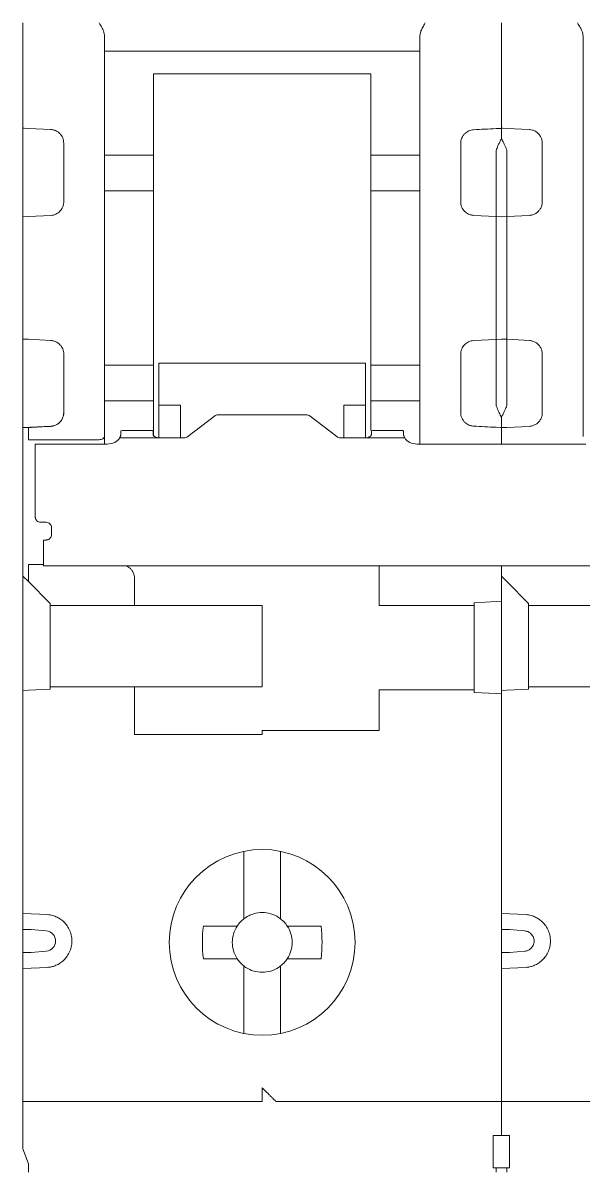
# Model space of a CAD drawing. Header units: millimetres. Extents: x 1359 to 3577, y 1336 to 3557.
# Drawn here: x 1699.47 to 1720.07, y 2722.53 to 2764.81 of the extents above; entities that cross this region are included whole.
import ezdxf

# ---------------------------------------------------------------- set-up
doc = ezdxf.new("R2010")
doc.units = ezdxf.units.MM
doc.layers.add('000-PI-Oprema', color=30, linetype='Continuous', lineweight=5)

msp = doc.modelspace()

# ---------------------------------------------------------------- linework, layer by layer
at = {"layer": '000-PI-Oprema', "color": 0, "lineweight": 0}
for p, q in [((1717.071, 2764.814), (1717.071, 2763.572)), ((1702.471, 2763.783), (1714.071, 2763.783)), ((1717.071, 2763.572), (1717.071, 2760.939)), ((1704.271, 2762.937), (1712.271, 2762.937)), ((1699.517, 2760.938), (1699.489, 2760.939)), ((1699.671, 2760.933), (1699.517, 2760.938)), ((1700.497, 2760.892), (1699.671, 2760.935)), ((1699.671, 2760.933), (1699.671, 2760.935)), ((1700.497, 2760.886), (1700.497, 2760.892)), ((1716.871, 2760.928), (1717.052, 2760.937)), ((1717.117, 2760.938), (1717.089, 2760.939)), ((1717.271, 2760.933), (1717.117, 2760.938)), ((1718.097, 2760.892), (1717.271, 2760.935)), ((1718.097, 2760.892), (1718.097, 2760.886)), ((1699.471, 2757.679), (1699.471, 2760.556)), ((1702.471, 2759.948), (1704.271, 2759.948)), ((1714.071, 2759.948), (1712.271, 2759.948)), ((1716.871, 2760.119), (1716.871, 2757.692)), ((1717.271, 2757.69), (1717.271, 2760.121)), ((1702.471, 2758.637), (1704.271, 2758.637)), ((1712.271, 2758.637), (1714.071, 2758.637)), ((1699.671, 2757.69), (1700.497, 2757.733)), ((1716.871, 2757.692), (1716.045, 2757.735)), ((1718.097, 2757.733), (1717.271, 2757.69)), ((1699.471, 2757.679), (1699.671, 2757.69)), ((1716.871, 2757.692), (1717.071, 2757.681)), ((1717.271, 2757.69), (1717.071, 2757.679)), ((1699.671, 2753.173), (1699.471, 2753.183)), ((1699.471, 2752.131), (1699.471, 2753.183)), ((1700.497, 2753.129), (1699.671, 2753.173)), ((1716.045, 2753.128), (1716.871, 2753.171)), ((1717.071, 2753.181), (1716.871, 2753.171)), ((1716.871, 2753.171), (1716.871, 2750.743)), ((1717.071, 2753.183), (1717.271, 2753.173)), ((1717.271, 2753.173), (1718.097, 2753.129)), ((1717.271, 2750.741), (1717.271, 2753.173)), ((1702.471, 2752.225), (1704.271, 2752.225)), ((1704.471, 2752.302), (1704.471, 2750.751)), ((1712.071, 2752.302), (1704.471, 2752.302)), ((1712.071, 2750.751), (1712.071, 2752.302)), ((1714.071, 2752.225), (1712.271, 2752.225)), ((1704.271, 2750.915), (1702.471, 2750.915)), ((1704.271, 2749.631), (1704.271, 2750.915)), ((1705.271, 2750.751), (1704.471, 2750.751)), ((1704.471, 2749.549), (1704.471, 2750.751)), ((1705.271, 2749.549), (1705.271, 2750.751)), ((1712.071, 2750.751), (1711.271, 2750.751)), ((1711.271, 2749.549), (1711.271, 2750.751)), ((1712.071, 2750.751), (1712.071, 2749.549)), ((1712.271, 2749.824), (1712.271, 2750.915)), ((1712.271, 2750.915), (1714.071, 2750.915)), ((1705.53, 2749.594), (1706.513, 2750.347)), ((1706.654, 2750.392), (1709.888, 2750.392)), ((1710.03, 2750.347), (1711.013, 2749.594)), ((1699.489, 2749.923), (1700.497, 2749.976)), ((1699.671, 2749.927), (1699.671, 2749.929)), ((1700.497, 2749.97), (1700.497, 2749.976)), ((1703.071, 2749.726), (1703.071, 2749.804)), ((1704.054, 2749.822), (1703.271, 2749.822)), ((1704.254, 2749.804), (1704.254, 2749.726)), ((1712.288, 2749.804), (1712.288, 2749.726)), ((1713.272, 2749.822), (1712.488, 2749.822)), ((1713.472, 2749.804), (1713.472, 2749.726)), ((1714.071, 2749.331), (1714.071, 2749.754)), ((1717.052, 2749.925), (1716.871, 2749.935)), ((1717.071, 2749.924), (1717.071, 2749.319)), ((1717.117, 2749.924), (1717.271, 2749.929)), ((1717.271, 2749.927), (1718.097, 2749.97)), ((1717.271, 2749.929), (1717.271, 2749.927)), ((1702.271, 2749.479), (1699.671, 2749.479)), ((1699.921, 2748.707), (1699.921, 2749.319)), ((1699.921, 2749.319), (1702.571, 2749.319)), ((1702.471, 2749.602), (1702.471, 2749.319)), ((1704.454, 2749.549), (1703.029, 2749.549)), ((1704.454, 2749.549), (1705.388, 2749.549)), ((1711.154, 2749.549), (1712.088, 2749.549)), ((1713.513, 2749.549), (1712.088, 2749.549)), ((1713.972, 2749.319), (1720.171, 2749.319)), ((1699.921, 2748.05), (1699.921, 2746.641)), ((1700.321, 2746.442), (1700.121, 2746.442)), ((1699.471, 2745.731), (1699.471, 2746.048)), ((1700.521, 2745.993), (1700.521, 2746.242)), ((1699.471, 2744.457), (1699.471, 2745.731)), ((1700.221, 2745.788), (1700.321, 2745.788)), ((1700.221, 2745.744), (1700.221, 2745.788)), ((1700.221, 2745.744), (1700.221, 2745.655)), ((1700.221, 2744.881), (1699.671, 2744.881)), ((1700.221, 2744.833), (1704.321, 2744.833)), ((1704.321, 2744.834), (1729.821, 2744.834)), ((1712.571, 2743.381), (1712.571, 2744.834)), ((1717.071, 2744.834), (1717.071, 2744.457)), ((1699.471, 2740.281), (1699.471, 2744.457)), ((1699.471, 2744.457), (1699.671, 2744.257)), ((1699.671, 2744.257), (1699.671, 2744.381)), ((1699.671, 2744.257), (1700.471, 2743.457)), ((1703.571, 2743.381), (1703.571, 2744.381)), ((1717.071, 2744.457), (1717.271, 2744.257)), ((1717.071, 2743.534), (1717.071, 2744.457)), ((1717.271, 2744.257), (1718.071, 2743.457)), ((1700.471, 2743.457), (1700.471, 2743.381)), ((1703.571, 2743.381), (1700.471, 2743.381)), ((1700.471, 2743.381), (1700.471, 2740.381)), ((1703.571, 2743.381), (1703.971, 2743.381)), ((1703.971, 2743.381), (1708.271, 2743.381)), ((1708.271, 2743.381), (1708.271, 2740.381)), ((1712.971, 2743.381), (1712.571, 2743.381)), ((1712.971, 2743.381), (1716.071, 2743.381)), ((1716.071, 2743.481), (1716.871, 2743.523)), ((1716.071, 2743.481), (1716.071, 2743.381)), ((1716.071, 2743.381), (1716.071, 2740.281)), ((1717.071, 2743.534), (1716.871, 2743.523)), ((1717.071, 2743.534), (1717.071, 2740.281)), ((1718.071, 2743.457), (1718.071, 2743.381)), ((1718.071, 2743.381), (1721.171, 2743.381)), ((1718.071, 2743.381), (1718.071, 2740.381)), ((1699.471, 2741.281), (1699.466, 2741.286)), ((1700.471, 2740.381), (1700.471, 2740.305)), ((1703.571, 2740.381), (1700.471, 2740.381)), ((1703.571, 2738.631), (1703.571, 2740.381)), ((1703.571, 2740.381), (1703.971, 2740.381)), ((1708.271, 2740.381), (1703.971, 2740.381)), ((1718.071, 2740.381), (1718.071, 2740.305)), ((1721.171, 2740.381), (1718.071, 2740.381)), ((1699.471, 2740.253), (1699.671, 2740.263)), ((1699.471, 2740.253), (1699.471, 2732.358)), ((1700.471, 2740.305), (1699.671, 2740.263)), ((1712.971, 2740.281), (1712.571, 2740.281)), ((1712.571, 2740.281), (1712.571, 2738.781)), ((1716.071, 2740.281), (1712.971, 2740.281)), ((1716.071, 2740.181), (1716.071, 2740.281)), ((1716.871, 2740.139), (1716.071, 2740.181)), ((1716.871, 2740.139), (1717.071, 2740.129)), ((1717.071, 2740.253), (1717.071, 2740.281)), ((1717.071, 2740.253), (1717.271, 2740.263)), ((1717.071, 2740.253), (1717.071, 2740.129)), ((1717.071, 2732.358), (1717.071, 2740.129)), ((1718.071, 2740.305), (1717.271, 2740.263)), ((1708.271, 2738.781), (1708.271, 2738.631)), ((1712.571, 2738.781), (1708.271, 2738.781)), ((1708.271, 2738.631), (1703.571, 2738.631)), ((1699.466, 2736.276), (1699.471, 2736.281)), ((1707.596, 2734.32), (1707.596, 2734.257)), ((1707.596, 2734.257), (1707.596, 2732.138)), ((1708.946, 2734.257), (1708.946, 2734.32)), ((1708.946, 2732.138), (1708.946, 2734.257)), ((1699.471, 2732.184), (1699.471, 2732.357)), ((1717.071, 2732.358), (1717.071, 2729.705)), ((1700.381, 2732.003), (1699.471, 2732.041)), ((1707.596, 2732.138), (1707.596, 2731.85)), ((1708.946, 2732.138), (1708.946, 2731.85)), ((1717.981, 2732.003), (1717.071, 2732.041)), ((1706.107, 2731.581), (1706.965, 2731.581)), ((1710.435, 2731.581), (1709.577, 2731.581)), ((1699.471, 2730.609), (1699.471, 2731.454)), ((1699.771, 2731.454), (1700.329, 2731.405)), ((1717.371, 2731.454), (1717.929, 2731.405)), ((1700.329, 2730.658), (1699.771, 2730.609)), ((1717.371, 2730.609), (1717.929, 2730.658)), ((1706.965, 2730.381), (1706.107, 2730.381)), ((1710.435, 2730.381), (1709.577, 2730.381)), ((1699.471, 2730.022), (1700.381, 2730.06)), ((1707.596, 2730.113), (1707.596, 2729.825)), ((1707.596, 2729.825), (1707.596, 2727.705)), ((1708.946, 2730.113), (1708.946, 2729.825)), ((1708.946, 2727.705), (1708.946, 2729.825)), ((1717.071, 2730.022), (1717.981, 2730.06)), ((1699.471, 2729.705), (1699.471, 2729.759)), ((1699.471, 2729.705), (1699.471, 2725.981)), ((1717.071, 2725.981), (1717.071, 2729.705)), ((1707.596, 2727.705), (1707.596, 2727.631)), ((1708.946, 2727.631), (1708.946, 2727.705)), ((1699.471, 2725.981), (1699.471, 2723.381)), ((1717.071, 2725.981), (1717.071, 2723.881)), ((1699.471, 2725.131), (1708.271, 2725.131)), ((1717.071, 2725.131), (1708.771, 2725.131)), ((1725.871, 2725.131), (1717.071, 2725.131)), ((1717.371, 2723.881), (1716.771, 2723.881)), ((1699.471, 2723.381), (1699.671, 2722.832)), ((1716.871, 2722.681), (1716.771, 2722.681)), ((1717.271, 2722.681), (1716.871, 2722.681)), ((1717.371, 2722.681), (1717.271, 2722.681))]:
    msp.add_line(p, q, dxfattribs=at)
at = {"layer": '000-PI-Oprema', "color": 0, "lineweight": 0, "flags": 128}
msp.add_lwpolyline([(1702.471, 2749.602), (1702.467, 2749.578), (1702.456, 2749.555), (1702.438, 2749.534), (1702.413, 2749.515), (1702.382, 2749.5), (1702.348, 2749.489), (1702.31, 2749.482), (1702.271, 2749.479)], dxfattribs=at)
at = {"layer": '000-PI-Oprema', "color": 0, "lineweight": 0}
msp.add_circle((1708.271, 2730.981), 3.418, dxfattribs=at)
for start, end in [(123.0557, 133.0681), (46.9319, 56.9443), (136.9319, 146.9443), (135, 136.9319), (133.0681, 135), (33.0557, 43.0681), (213.0557, 223.0681), (223.0681, 225), (315, 316.9319), (316.9319, 326.9443), (225, 226.9319), (226.9319, 236.9443), (303.0557, 313.0681)]:
    msp.add_arc((1708.271, 2730.981), 1.1, start, end, dxfattribs=at)
for points, knots in [([(1699.471, 2763.572), (1699.471, 2763.586), (1699.471, 2763.612), (1699.471, 2763.659), (1699.471, 2763.712), (1699.471, 2763.792), (1699.471, 2763.907), (1699.471, 2764.067), (1699.471, 2764.243), (1699.471, 2764.43), (1699.471, 2764.621), (1699.471, 2764.75), (1699.471, 2764.814)], [0, 0, 0, 0, 0.061391, 0.122427, 0.18342, 0.24468, 0.372209, 0.500076, 0.627605, 0.755472, 0.877481, 1, 1, 1, 1]), ([(1702.271, 2764.814), (1702.305, 2764.761), (1702.352, 2764.687), (1702.403, 2764.588), (1702.437, 2764.51), (1702.464, 2764.423), (1702.469, 2764.356), (1702.471, 2764.324)], [0, 0, 0, 0, 0.350015, 0.493309, 0.624855, 0.821183, 1, 1, 1, 1]), ([(1714.071, 2764.324), (1714.072, 2764.345), (1714.074, 2764.389), (1714.089, 2764.455), (1714.11, 2764.521), (1714.14, 2764.588), (1714.191, 2764.687), (1714.238, 2764.762), (1714.271, 2764.814)], [0, 0, 0, 0, 0.117446, 0.242847, 0.378002, 0.506391, 0.652474, 1, 1, 1, 1]), ([(1719.871, 2764.814), (1719.905, 2764.761), (1719.952, 2764.687), (1720.003, 2764.587), (1720.037, 2764.51), (1720.064, 2764.423), (1720.069, 2764.356), (1720.071, 2764.324)], [0, 0, 0, 0, 0.350596, 0.493868, 0.625405, 0.821427, 1, 1, 1, 1]), ([(1702.471, 2764.17), (1702.471, 2764.13), (1702.471, 2764.049), (1702.471, 2763.918), (1702.471, 2763.778), (1702.471, 2763.631), (1702.471, 2763.475), (1702.471, 2763.31), (1702.471, 2763.138), (1702.471, 2762.897), (1702.471, 2762.578), (1702.471, 2762.167), (1702.471, 2761.73), (1702.471, 2761.417), (1702.471, 2761.26)], [0, 0, 0, 0, 0.062736, 0.125281, 0.187695, 0.250043, 0.312387, 0.374792, 0.437318, 0.500031, 0.625212, 0.749931, 0.874692, 1, 1, 1, 1]), ([(1714.071, 2764.17), (1714.071, 2764.18), (1714.071, 2764.199), (1714.071, 2764.235), (1714.071, 2764.277), (1714.071, 2764.308), (1714.071, 2764.324)], [0, 0, 0, 0, 0.251193, 0.5, 0.748807, 1, 1, 1, 1]), ([(1714.071, 2761.108), (1714.071, 2761.192), (1714.071, 2761.358), (1714.071, 2761.6), (1714.071, 2761.835), (1714.071, 2762.062), (1714.071, 2762.282), (1714.071, 2762.495), (1714.071, 2762.701), (1714.071, 2762.965), (1714.071, 2763.274), (1714.071, 2763.61), (1714.071, 2763.914), (1714.071, 2764.085), (1714.071, 2764.17)], [0, 0, 0, 0, 0.062754, 0.125301, 0.187708, 0.250043, 0.312375, 0.374772, 0.437302, 0.500033, 0.625237, 0.749935, 0.874674, 1, 1, 1, 1]), ([(1720.071, 2764.324), (1720.071, 2764.308), (1720.071, 2764.277), (1720.071, 2764.235), (1720.071, 2764.199), (1720.071, 2764.18), (1720.071, 2764.17)], [0, 0, 0, 0, 0.251193, 0.5, 0.748807, 1, 1, 1, 1]), ([(1720.071, 2764.17), (1720.071, 2764.13), (1720.071, 2764.049), (1720.071, 2763.918), (1720.071, 2763.778), (1720.071, 2763.631), (1720.071, 2763.475), (1720.071, 2763.31), (1720.071, 2763.138), (1720.071, 2762.897), (1720.071, 2762.578), (1720.071, 2762.167), (1720.071, 2761.73), (1720.071, 2761.417), (1720.071, 2761.26)], [0, 0, 0, 0, 0.062736, 0.125281, 0.187695, 0.250043, 0.312387, 0.374792, 0.437318, 0.500031, 0.625212, 0.749931, 0.874692, 1, 1, 1, 1]), ([(1699.471, 2760.939), (1699.471, 2761.01), (1699.471, 2761.153), (1699.471, 2761.359), (1699.471, 2761.56), (1699.471, 2761.755), (1699.471, 2761.943), (1699.471, 2762.126), (1699.471, 2762.302), (1699.471, 2762.529), (1699.471, 2762.795), (1699.471, 2763.085), (1699.471, 2763.348), (1699.471, 2763.497), (1699.471, 2763.572)], [0, 0, 0, 0, 0.062728, 0.125271, 0.18769, 0.250045, 0.312396, 0.374804, 0.437328, 0.500029, 0.625194, 0.749922, 0.874696, 1, 1, 1, 1]), ([(1704.271, 2762.937), (1704.271, 2762.896), (1704.271, 2762.813), (1704.271, 2762.695), (1704.271, 2762.582), (1704.271, 2762.439), (1704.271, 2762.274), (1704.271, 2762.166), (1704.271, 2762.113)], [0, 0, 0, 0, 0.125424, 0.250193, 0.374902, 0.500146, 0.749703, 1, 1, 1, 1]), ([(1712.271, 2762.113), (1712.271, 2762.139), (1712.271, 2762.191), (1712.271, 2762.279), (1712.271, 2762.373), (1712.271, 2762.508), (1712.271, 2762.692), (1712.271, 2762.855), (1712.271, 2762.937)], [0, 0, 0, 0, 0.125424, 0.250193, 0.374902, 0.500146, 0.749703, 1, 1, 1, 1]), ([(1712.271, 2759.948), (1712.271, 2760.019), (1712.271, 2760.161), (1712.271, 2760.367), (1712.271, 2760.568), (1712.271, 2760.764), (1712.271, 2760.954), (1712.271, 2761.2), (1712.271, 2761.492), (1712.271, 2761.819), (1712.271, 2762.015), (1712.271, 2762.113)], [0, 0, 0, 0, 0.083508, 0.166833, 0.25006, 0.333277, 0.416572, 0.500032, 0.666688, 0.83311, 1, 1, 1, 1]), ([(1702.471, 2761.26), (1702.471, 2761.196), (1702.471, 2761.069), (1702.471, 2760.87), (1702.471, 2760.668), (1702.471, 2760.46), (1702.471, 2760.248), (1702.471, 2760.031), (1702.471, 2759.809), (1702.471, 2759.658), (1702.471, 2759.583)], [0, 0, 0, 0, 0.12575, 0.250858, 0.375537, 0.5, 0.624463, 0.749142, 0.87425, 1, 1, 1, 1]), ([(1714.071, 2759.715), (1714.071, 2759.786), (1714.071, 2759.928), (1714.071, 2760.136), (1714.071, 2760.34), (1714.071, 2760.539), (1714.071, 2760.734), (1714.071, 2760.924), (1714.071, 2761.047), (1714.071, 2761.108)], [0, 0, 0, 0, 0.143512, 0.28637, 0.428834, 0.571166, 0.71363, 0.856488, 1, 1, 1, 1]), ([(1720.071, 2761.26), (1720.071, 2761.196), (1720.071, 2761.069), (1720.071, 2760.87), (1720.071, 2760.668), (1720.071, 2760.46), (1720.071, 2760.248), (1720.071, 2760.031), (1720.071, 2759.809), (1720.071, 2759.658), (1720.071, 2759.583)], [0, 0, 0, 0, 0.12575, 0.250858, 0.375537, 0.5, 0.624463, 0.749142, 0.87425, 1, 1, 1, 1]), ([(1700.497, 2760.892), (1700.517, 2760.89), (1700.556, 2760.887), (1700.612, 2760.874), (1700.678, 2760.85), (1700.75, 2760.811), (1700.824, 2760.752), (1700.887, 2760.678), (1700.934, 2760.591), (1700.965, 2760.495), (1700.969, 2760.428), (1700.971, 2760.394)], [0, 0, 0, 0, 0.071618, 0.143308, 0.216363, 0.334035, 0.455285, 0.587191, 0.721903, 0.860899, 1, 1, 1, 1]), ([(1715.571, 2760.385), (1715.572, 2760.408), (1715.574, 2760.453), (1715.588, 2760.519), (1715.614, 2760.593), (1715.657, 2760.671), (1715.719, 2760.745), (1715.793, 2760.804), (1715.874, 2760.847), (1715.958, 2760.876), (1716.016, 2760.882), (1716.045, 2760.885)], [0, 0, 0, 0, 0.093221, 0.185813, 0.279137, 0.41434, 0.546905, 0.668022, 0.785627, 0.893606, 1, 1, 1, 1]), ([(1718.571, 2760.394), (1718.57, 2760.417), (1718.569, 2760.462), (1718.554, 2760.528), (1718.529, 2760.601), (1718.486, 2760.678), (1718.417, 2760.76), (1718.325, 2760.829), (1718.213, 2760.878), (1718.135, 2760.888), (1718.097, 2760.892)], [0, 0, 0, 0, 0.092601, 0.18543, 0.278489, 0.413813, 0.545287, 0.709927, 0.860804, 1, 1, 1, 1]), ([(1716.871, 2760.119), (1716.884, 2760.151), (1716.911, 2760.22), (1716.957, 2760.326), (1717.011, 2760.442), (1717.05, 2760.516), (1717.071, 2760.555)], [0, 0, 0, 0, 0.193415, 0.424448, 0.693252, 1, 1, 1, 1]), ([(1717.271, 2760.121), (1717.259, 2760.153), (1717.234, 2760.216), (1717.195, 2760.307), (1717.155, 2760.394), (1717.113, 2760.478), (1717.085, 2760.53), (1717.071, 2760.556)], [0, 0, 0, 0, 0.194202, 0.390464, 0.589612, 0.792498, 1, 1, 1, 1]), ([(1704.271, 2759.948), (1704.271, 2759.899), (1704.271, 2759.801), (1704.271, 2759.585), (1704.271, 2759.346), (1704.271, 2759.101), (1704.271, 2758.881), (1704.271, 2758.716), (1704.271, 2758.66), (1704.271, 2758.637)], [0, 0, 0, 0, 0.150243, 0.300485, 0.450729, 0.600973, 0.751216, 0.901461, 1, 1, 1, 1]), ([(1712.271, 2759.948), (1712.271, 2759.899), (1712.271, 2759.801), (1712.271, 2759.585), (1712.271, 2759.346), (1712.271, 2759.101), (1712.271, 2758.881), (1712.271, 2758.716), (1712.271, 2758.66), (1712.271, 2758.637)], [0, 0, 0, 0, 0.150243, 0.300485, 0.450729, 0.600973, 0.751216, 0.901461, 1, 1, 1, 1]), ([(1700.971, 2758.232), (1700.971, 2758.352), (1700.971, 2758.591), (1700.971, 2758.946), (1700.971, 2759.299), (1700.971, 2759.531), (1700.971, 2759.647)], [0, 0, 0, 0, 0.2501, 0.5, 0.7499, 1, 1, 1, 1]), ([(1702.471, 2759.583), (1702.471, 2759.472), (1702.471, 2759.25), (1702.471, 2758.915), (1702.471, 2758.577), (1702.471, 2758.237), (1702.471, 2757.895), (1702.471, 2757.316), (1702.471, 2756.496), (1702.471, 2755.431), (1702.471, 2754.367), (1702.471, 2753.431), (1702.471, 2752.625), (1702.471, 2751.946), (1702.471, 2751.502), (1702.471, 2751.28)], [0, 0, 0, 0, 0.041447, 0.082829, 0.124176, 0.16552, 0.206891, 0.248321, 0.374134, 0.500011, 0.625824, 0.751702, 0.834467, 0.91715, 1, 1, 1, 1]), ([(1714.071, 2751.148), (1714.071, 2751.262), (1714.071, 2751.49), (1714.071, 2751.835), (1714.071, 2752.183), (1714.071, 2752.533), (1714.071, 2752.887), (1714.071, 2753.484), (1714.071, 2754.331), (1714.071, 2755.431), (1714.071, 2756.531), (1714.071, 2757.498), (1714.071, 2758.33), (1714.071, 2759.03), (1714.071, 2759.486), (1714.071, 2759.715)], [0, 0, 0, 0, 0.041431, 0.082793, 0.124119, 0.165441, 0.206793, 0.248207, 0.374079, 0.500012, 0.625883, 0.751817, 0.834548, 0.917188, 1, 1, 1, 1]), ([(1720.071, 2759.583), (1720.071, 2759.472), (1720.071, 2759.25), (1720.071, 2758.915), (1720.071, 2758.577), (1720.071, 2758.237), (1720.071, 2757.895), (1720.071, 2757.316), (1720.071, 2756.496), (1720.071, 2755.431), (1720.071, 2754.367), (1720.071, 2753.431), (1720.071, 2752.625), (1720.071, 2751.946), (1720.071, 2751.502), (1720.071, 2751.28)], [0, 0, 0, 0, 0.041447, 0.082829, 0.124176, 0.16552, 0.206891, 0.248321, 0.374134, 0.500011, 0.625824, 0.751702, 0.834467, 0.91715, 1, 1, 1, 1]), ([(1704.271, 2758.637), (1704.271, 2758.554), (1704.271, 2758.387), (1704.271, 2758.132), (1704.271, 2757.875), (1704.271, 2757.615), (1704.271, 2757.352), (1704.271, 2756.905), (1704.271, 2756.265), (1704.271, 2755.431), (1704.271, 2754.598), (1704.271, 2753.869), (1704.271, 2753.247), (1704.271, 2752.728), (1704.271, 2752.393), (1704.271, 2752.225)], [0, 0, 0, 0, 0.041319, 0.082538, 0.123706, 0.164869, 0.206076, 0.247373, 0.373654, 0.500018, 0.626299, 0.752662, 0.835118, 0.917437, 1, 1, 1, 1]), ([(1712.271, 2758.637), (1712.271, 2757.63), (1712.271, 2756.531), (1712.271, 2754.332), (1712.271, 2753.233), (1712.271, 2752.225)], [0, 0, 0, 0, 0.5, 0.5, 1, 1, 1, 1]), ([(1700.971, 2758.232), (1700.971, 2758.211), (1700.969, 2758.169), (1700.956, 2758.106), (1700.933, 2758.035), (1700.894, 2757.96), (1700.835, 2757.885), (1700.763, 2757.822), (1700.681, 2757.775), (1700.591, 2757.743), (1700.529, 2757.736), (1700.497, 2757.733)], [0, 0, 0, 0, 0.085507, 0.170147, 0.255273, 0.381189, 0.506725, 0.630753, 0.754527, 0.877113, 1, 1, 1, 1]), ([(1716.045, 2757.735), (1716.024, 2757.737), (1715.982, 2757.74), (1715.921, 2757.756), (1715.853, 2757.782), (1715.78, 2757.824), (1715.708, 2757.887), (1715.649, 2757.961), (1715.605, 2758.046), (1715.576, 2758.138), (1715.573, 2758.202), (1715.571, 2758.234)], [0, 0, 0, 0, 0.082209, 0.16366, 0.245689, 0.369303, 0.493372, 0.618767, 0.744744, 0.872104, 1, 1, 1, 1]), ([(1718.097, 2757.733), (1718.118, 2757.735), (1718.159, 2757.739), (1718.22, 2757.754), (1718.278, 2757.776), (1718.334, 2757.806), (1718.386, 2757.842), (1718.445, 2757.897), (1718.507, 2757.978), (1718.56, 2758.095), (1718.567, 2758.185), (1718.571, 2758.232)], [0, 0, 0, 0, 0.080411, 0.161533, 0.243405, 0.326066, 0.409552, 0.493901, 0.642123, 0.810797, 1, 1, 1, 1]), ([(1699.471, 2753.183), (1699.471, 2753.289), (1699.471, 2753.502), (1699.471, 2753.821), (1699.471, 2754.142), (1699.471, 2754.463), (1699.471, 2754.785), (1699.471, 2755.108), (1699.471, 2755.512), (1699.471, 2755.997), (1699.471, 2756.56), (1699.471, 2757.122), (1699.471, 2757.493), (1699.471, 2757.679)], [0, 0, 0, 0, 0.071572, 0.143012, 0.214372, 0.285701, 0.357051, 0.428472, 0.500015, 0.625079, 0.749917, 0.8748, 1, 1, 1, 1]), ([(1716.871, 2757.692), (1716.871, 2757.585), (1716.871, 2757.371), (1716.871, 2757.049), (1716.871, 2756.727), (1716.871, 2756.404), (1716.871, 2756.08), (1716.871, 2755.756), (1716.871, 2755.35), (1716.871, 2754.863), (1716.871, 2754.297), (1716.871, 2753.732), (1716.871, 2753.358), (1716.871, 2753.171)], [0, 0, 0, 0, 0.071556, 0.142997, 0.214365, 0.285706, 0.357065, 0.428486, 0.500013, 0.625062, 0.749916, 0.874816, 1, 1, 1, 1]), ([(1700.497, 2753.129), (1700.518, 2753.128), (1700.56, 2753.124), (1700.621, 2753.108), (1700.69, 2753.082), (1700.763, 2753.04), (1700.835, 2752.978), (1700.894, 2752.903), (1700.938, 2752.818), (1700.966, 2752.726), (1700.97, 2752.662), (1700.971, 2752.63)], [0, 0, 0, 0, 0.082205, 0.163652, 0.245679, 0.369354, 0.493482, 0.618917, 0.744935, 0.872201, 1, 1, 1, 1]), ([(1715.571, 2752.628), (1715.572, 2752.65), (1715.574, 2752.692), (1715.586, 2752.755), (1715.61, 2752.826), (1715.649, 2752.901), (1715.708, 2752.976), (1715.78, 2753.038), (1715.862, 2753.085), (1715.951, 2753.118), (1716.014, 2753.124), (1716.045, 2753.128)], [0, 0, 0, 0, 0.085573, 0.170275, 0.255463, 0.381339, 0.506835, 0.630803, 0.754517, 0.877108, 1, 1, 1, 1]), ([(1718.571, 2752.63), (1718.57, 2752.654), (1718.568, 2752.702), (1718.553, 2752.77), (1718.531, 2752.831), (1718.502, 2752.886), (1718.469, 2752.934), (1718.417, 2752.995), (1718.337, 2753.06), (1718.221, 2753.114), (1718.139, 2753.124), (1718.097, 2753.129)], [0, 0, 0, 0, 0.097376, 0.189595, 0.276665, 0.358598, 0.435408, 0.507112, 0.674555, 0.83875, 1, 1, 1, 1]), ([(1700.971, 2751.215), (1700.971, 2751.331), (1700.971, 2751.564), (1700.971, 2751.917), (1700.971, 2752.272), (1700.971, 2752.511), (1700.971, 2752.63)], [0, 0, 0, 0, 0.2501, 0.5, 0.7499, 1, 1, 1, 1]), ([(1704.271, 2752.225), (1704.271, 2752.203), (1704.271, 2752.147), (1704.271, 2751.982), (1704.271, 2751.762), (1704.271, 2751.517), (1704.271, 2751.277), (1704.271, 2751.061), (1704.271, 2750.964), (1704.271, 2750.915)], [0, 0, 0, 0, 0.098539, 0.248784, 0.399027, 0.54927, 0.699515, 0.849757, 1, 1, 1, 1]), ([(1712.271, 2752.225), (1712.271, 2752.203), (1712.271, 2752.147), (1712.271, 2751.982), (1712.271, 2751.762), (1712.271, 2751.517), (1712.271, 2751.277), (1712.271, 2751.061), (1712.271, 2750.964), (1712.271, 2750.915)], [0, 0, 0, 0, 0.098539, 0.248784, 0.399027, 0.54927, 0.699515, 0.849757, 1, 1, 1, 1]), ([(1699.471, 2750.306), (1699.471, 2750.306), (1699.471, 2750.633), (1699.471, 2751.016), (1699.471, 2751.505), (1699.471, 2751.859), (1699.471, 2752.088), (1699.471, 2752.117), (1699.471, 2752.131)], [0, 0, 0, 0, 0.008736, 0.206989, 0.405242, 0.603494, 0.801747, 1, 1, 1, 1]), ([(1700.971, 2750.468), (1700.971, 2750.529), (1700.971, 2750.65), (1700.971, 2750.836), (1700.971, 2751.024), (1700.971, 2751.151), (1700.971, 2751.215)], [0, 0, 0, 0, 0.25014, 0.5, 0.74986, 1, 1, 1, 1]), ([(1702.471, 2751.28), (1702.471, 2751.204), (1702.471, 2751.053), (1702.471, 2750.832), (1702.471, 2750.615), (1702.471, 2750.403), (1702.471, 2750.195), (1702.471, 2749.992), (1702.471, 2749.794), (1702.471, 2749.666), (1702.471, 2749.602)], [0, 0, 0, 0, 0.12575, 0.250858, 0.375537, 0.5, 0.624463, 0.749142, 0.87425, 1, 1, 1, 1]), ([(1714.071, 2749.754), (1714.071, 2749.816), (1714.071, 2749.938), (1714.071, 2750.128), (1714.071, 2750.323), (1714.071, 2750.522), (1714.071, 2750.726), (1714.071, 2750.934), (1714.071, 2751.077), (1714.071, 2751.148)], [0, 0, 0, 0, 0.143512, 0.28637, 0.428834, 0.571166, 0.71363, 0.856488, 1, 1, 1, 1]), ([(1720.071, 2751.28), (1720.071, 2751.204), (1720.071, 2751.053), (1720.071, 2750.832), (1720.071, 2750.615), (1720.071, 2750.403), (1720.071, 2750.195), (1720.071, 2749.992), (1720.071, 2749.794), (1720.071, 2749.666), (1720.071, 2749.602)], [0, 0, 0, 0, 0.12575, 0.250858, 0.375537, 0.5, 0.624463, 0.749142, 0.87425, 1, 1, 1, 1]), ([(1716.871, 2750.743), (1716.884, 2750.712), (1716.909, 2750.648), (1716.948, 2750.557), (1716.988, 2750.47), (1717.029, 2750.386), (1717.057, 2750.334), (1717.071, 2750.308)], [0, 0, 0, 0, 0.1942, 0.390457, 0.5896, 0.792488, 1, 1, 1, 1]), ([(1717.271, 2750.741), (1717.259, 2750.71), (1717.231, 2750.641), (1717.185, 2750.535), (1717.131, 2750.419), (1717.092, 2750.345), (1717.071, 2750.306)], [0, 0, 0, 0, 0.193384, 0.424408, 0.693222, 1, 1, 1, 1]), ([(1700.497, 2749.976), (1700.539, 2749.978), (1700.585, 2749.986), (1700.685, 2750.02), (1700.738, 2750.047), (1700.838, 2750.129), (1700.884, 2750.184), (1700.952, 2750.318), (1700.971, 2750.396), (1700.971, 2750.475)], [0, 0, 0, 0, 0.25, 0.25, 0.5, 0.5, 0.75, 0.75, 1, 1, 1, 1]), ([(1700.497, 2749.97), (1700.516, 2749.972), (1700.554, 2749.975), (1700.61, 2749.988), (1700.666, 2750.008), (1700.72, 2750.034), (1700.773, 2750.069), (1700.83, 2750.118), (1700.893, 2750.192), (1700.94, 2750.285), (1700.967, 2750.382), (1700.97, 2750.439), (1700.971, 2750.468)], [0, 0, 0, 0, 0.068374, 0.139377, 0.213319, 0.290477, 0.371094, 0.455382, 0.587277, 0.761474, 0.880592, 1, 1, 1, 1]), ([(1716.045, 2749.978), (1716.026, 2749.98), (1715.987, 2749.983), (1715.931, 2749.996), (1715.865, 2750.02), (1715.793, 2750.058), (1715.719, 2750.118), (1715.656, 2750.192), (1715.609, 2750.279), (1715.577, 2750.376), (1715.573, 2750.443), (1715.571, 2750.477)], [0, 0, 0, 0, 0.070996, 0.142095, 0.214573, 0.332083, 0.453298, 0.585758, 0.72107, 0.860537, 1, 1, 1, 1]), ([(1718.097, 2749.97), (1718.116, 2749.972), (1718.154, 2749.975), (1718.21, 2749.988), (1718.266, 2750.008), (1718.32, 2750.034), (1718.373, 2750.069), (1718.43, 2750.118), (1718.493, 2750.192), (1718.54, 2750.285), (1718.567, 2750.382), (1718.57, 2750.439), (1718.571, 2750.468)], [0, 0, 0, 0, 0.068374, 0.139376, 0.213318, 0.290476, 0.371092, 0.45538, 0.587276, 0.76147, 0.88059, 1, 1, 1, 1]), ([(1699.471, 2747.29), (1699.471, 2747.327), (1699.471, 2747.4), (1699.471, 2747.52), (1699.471, 2747.647), (1699.471, 2747.781), (1699.471, 2747.922), (1699.471, 2748.071), (1699.471, 2748.227), (1699.471, 2748.445), (1699.471, 2748.733), (1699.471, 2749.105), (1699.471, 2749.5), (1699.471, 2749.782), (1699.471, 2749.924)], [0, 0, 0, 0, 0.062728, 0.125271, 0.18769, 0.250045, 0.312396, 0.374804, 0.437328, 0.500029, 0.625194, 0.749922, 0.874696, 1, 1, 1, 1]), ([(1699.671, 2749.929), (1699.645, 2749.928), (1699.592, 2749.927), (1699.542, 2749.925), (1699.517, 2749.924)], [0, 0, 0, 0, 0.508632, 1, 1, 1, 1]), ([(1703.071, 2749.676), (1703.071, 2749.667), (1703.07, 2749.65), (1703.061, 2749.619), (1703.049, 2749.586), (1703.036, 2749.561), (1703.029, 2749.549)], [0, 0, 0, 0, 0.256458, 0.506841, 0.753776, 1, 1, 1, 1]), ([(1703.071, 2749.804), (1703.071, 2749.809), (1703.093, 2749.814), (1703.167, 2749.82), (1703.219, 2749.822), (1703.271, 2749.822)], [0, 0, 0, 0, 0.5, 0.5, 1, 1, 1, 1]), ([(1703.071, 2749.676), (1703.071, 2749.684), (1703.071, 2749.701), (1703.071, 2749.718), (1703.071, 2749.723), (1703.071, 2749.726)], [0, 0, 0, 0, 0.334189, 0.665811, 1, 1, 1, 1]), ([(1704.254, 2749.804), (1704.254, 2749.806), (1704.252, 2749.808), (1704.24, 2749.811), (1704.222, 2749.814), (1704.189, 2749.818), (1704.133, 2749.821), (1704.081, 2749.822), (1704.054, 2749.822)], [0, 0, 0, 0, 0.128148, 0.251094, 0.373747, 0.501054, 0.748354, 1, 1, 1, 1]), ([(1704.254, 2749.676), (1704.255, 2749.67), (1704.256, 2749.658), (1704.267, 2749.636), (1704.284, 2749.614), (1704.314, 2749.59), (1704.368, 2749.558), (1704.421, 2749.553), (1704.454, 2749.549)], [0, 0, 0, 0, 0.121269, 0.244591, 0.370821, 0.500756, 0.692101, 1, 1, 1, 1]), ([(1712.088, 2749.549), (1712.103, 2749.55), (1712.13, 2749.551), (1712.167, 2749.56), (1712.195, 2749.572), (1712.216, 2749.583), (1712.247, 2749.603), (1712.281, 2749.637), (1712.286, 2749.663), (1712.288, 2749.676)], [0, 0, 0, 0, 0.138294, 0.257669, 0.358107, 0.439606, 0.502183, 0.756685, 1, 1, 1, 1]), ([(1712.488, 2749.822), (1712.475, 2749.822), (1712.449, 2749.822), (1712.411, 2749.821), (1712.376, 2749.819), (1712.337, 2749.816), (1712.296, 2749.811), (1712.291, 2749.807), (1712.288, 2749.804)], [0, 0, 0, 0, 0.128148, 0.251094, 0.373747, 0.501054, 0.748354, 1, 1, 1, 1]), ([(1713.472, 2749.804), (1713.471, 2749.806), (1713.469, 2749.808), (1713.458, 2749.811), (1713.439, 2749.814), (1713.406, 2749.818), (1713.351, 2749.821), (1713.298, 2749.822), (1713.272, 2749.822)], [0, 0, 0, 0, 0.128148, 0.251094, 0.373747, 0.501054, 0.748354, 1, 1, 1, 1]), ([(1713.472, 2749.726), (1713.472, 2749.723), (1713.472, 2749.718), (1713.472, 2749.701), (1713.472, 2749.684), (1713.472, 2749.676)], [0, 0, 0, 0, 0.334189, 0.665811, 1, 1, 1, 1]), ([(1713.513, 2749.549), (1713.507, 2749.561), (1713.494, 2749.586), (1713.481, 2749.619), (1713.473, 2749.65), (1713.472, 2749.667), (1713.472, 2749.676)], [0, 0, 0, 0, 0.246224, 0.493159, 0.743542, 1, 1, 1, 1]), ([(1702.571, 2749.319), (1702.668, 2749.319), (1702.764, 2749.342), (1702.926, 2749.423), (1702.991, 2749.481), (1703.029, 2749.549)], [0, 0, 0, 0, 0.5, 0.5, 1, 1, 1, 1]), ([(1713.513, 2749.549), (1713.552, 2749.481), (1713.617, 2749.423), (1713.779, 2749.342), (1713.875, 2749.319), (1713.972, 2749.319)], [0, 0, 0, 0, 0.5, 0.5, 1, 1, 1, 1]), ([(1699.471, 2746.048), (1699.471, 2746.081), (1699.471, 2746.145), (1699.471, 2746.241), (1699.471, 2746.336), (1699.471, 2746.463), (1699.471, 2746.619), (1699.471, 2746.795), (1699.471, 2746.955), (1699.471, 2747.092), (1699.471, 2747.207), (1699.471, 2747.262), (1699.471, 2747.29)], [0, 0, 0, 0, 0.061391, 0.122427, 0.18342, 0.24468, 0.372209, 0.500076, 0.627605, 0.755472, 0.877481, 1, 1, 1, 1]), ([(1699.921, 2746.641), (1699.922, 2746.628), (1699.924, 2746.601), (1699.935, 2746.564), (1699.954, 2746.529), (1699.987, 2746.49), (1700.042, 2746.45), (1700.095, 2746.444), (1700.121, 2746.442)], [0, 0, 0, 0, 0.128148, 0.251094, 0.373747, 0.501054, 0.748354, 1, 1, 1, 1]), ([(1700.521, 2746.242), (1700.521, 2746.295), (1700.5, 2746.346), (1700.426, 2746.42), (1700.374, 2746.442), (1700.321, 2746.442)], [0, 0, 0, 0, 0.5, 0.5, 1, 1, 1, 1]), ([(1700.321, 2745.788), (1700.335, 2745.789), (1700.361, 2745.79), (1700.399, 2745.802), (1700.433, 2745.82), (1700.473, 2745.853), (1700.513, 2745.908), (1700.519, 2745.961), (1700.521, 2745.993)], [0, 0, 0, 0, 0.128148, 0.251094, 0.373747, 0.501054, 0.748354, 1, 1, 1, 1]), ([(1700.221, 2744.833), (1700.221, 2744.848), (1700.221, 2744.856), (1700.221, 2745.029), (1700.221, 2745.306), (1700.221, 2745.538), (1700.221, 2745.655)], [0, 0, 0, 0, 0.206145, 0.470763, 0.735381, 1, 1, 1, 1]), ([(1699.671, 2744.881), (1699.671, 2744.881), (1699.671, 2744.827), (1699.671, 2744.642), (1699.671, 2744.512), (1699.671, 2744.381)], [0, 0, 0, 0, 0.5, 0.5, 1, 1, 1, 1]), ([(1703.278, 2744.833), (1703.329, 2744.806), (1703.406, 2744.764), (1703.488, 2744.664), (1703.535, 2744.577), (1703.566, 2744.481), (1703.569, 2744.414), (1703.571, 2744.381)], [0, 0, 0, 0, 0.351287, 0.528122, 0.693874, 0.849103, 1, 1, 1, 1]), ([(1699.471, 2731.454), (1699.471, 2731.571), (1699.471, 2731.805), (1699.471, 2732.083), (1699.471, 2732.181), (1699.471, 2732.219)], [0, 0, 0, 0, 0.378161, 0.755931, 1, 1, 1, 1]), ([(1700.381, 2732.003), (1700.411, 2731.999), (1700.472, 2731.992), (1700.56, 2731.971), (1700.671, 2731.935), (1700.799, 2731.872), (1700.944, 2731.767), (1701.075, 2731.63), (1701.183, 2731.453), (1701.255, 2731.251), (1701.279, 2731.031), (1701.255, 2730.812), (1701.184, 2730.61), (1701.075, 2730.433), (1700.945, 2730.295), (1700.799, 2730.19), (1700.657, 2730.122), (1700.517, 2730.077), (1700.426, 2730.066), (1700.381, 2730.06)], [0, 0, 0, 0, 0.031513, 0.062834, 0.094232, 0.152293, 0.210532, 0.279327, 0.348301, 0.424071, 0.50002, 0.57579, 0.651739, 0.720534, 0.789508, 0.847569, 0.905809, 0.95275, 1, 1, 1, 1]), ([(1708.871, 2731.903), (1708.782, 2731.961), (1708.684, 2732.006), (1708.481, 2732.066), (1708.378, 2732.081), (1708.165, 2732.081), (1708.061, 2732.066), (1707.909, 2732.021), (1707.859, 2732.002), (1707.787, 2731.969), (1707.763, 2731.957), (1707.728, 2731.938), (1707.716, 2731.931), (1707.699, 2731.921), (1707.691, 2731.916), (1707.682, 2731.91), (1707.677, 2731.907), (1707.673, 2731.906), (1707.671, 2731.903)], [0, 0, 0, 0, 0.25, 0.25, 0.5, 0.5, 0.75, 0.75, 0.875, 0.875, 0.9375, 0.9375, 0.96875, 0.96875, 0.984375, 0.992188, 0.992188, 1, 1, 1, 1]), ([(1717.981, 2732.003), (1718.011, 2731.999), (1718.072, 2731.992), (1718.16, 2731.971), (1718.271, 2731.935), (1718.399, 2731.872), (1718.544, 2731.767), (1718.675, 2731.63), (1718.783, 2731.453), (1718.855, 2731.251), (1718.879, 2731.031), (1718.855, 2730.812), (1718.784, 2730.61), (1718.675, 2730.433), (1718.545, 2730.295), (1718.399, 2730.19), (1718.257, 2730.122), (1718.117, 2730.077), (1718.026, 2730.066), (1717.981, 2730.06)], [0, 0, 0, 0, 0.031513, 0.062834, 0.094232, 0.152293, 0.210532, 0.279327, 0.348301, 0.424071, 0.50002, 0.57579, 0.651739, 0.720534, 0.789508, 0.847569, 0.905809, 0.95275, 1, 1, 1, 1]), ([(1706.965, 2731.581), (1707.032, 2731.581), (1707.157, 2731.581), (1707.289, 2731.581), (1707.349, 2731.581)], [0, 0, 0, 0, 0.540007, 1, 1, 1, 1]), ([(1709.193, 2730.381), (1709.309, 2730.56), (1709.371, 2730.768), (1709.371, 2731.194), (1709.309, 2731.403), (1709.193, 2731.581)], [0, 0, 0, 0, 0.5, 0.5, 1, 1, 1, 1]), ([(1699.471, 2731.454), (1699.471, 2731.454), (1699.501, 2731.454), (1699.618, 2731.454), (1699.701, 2731.454), (1699.771, 2731.454)], [0, 0, 0, 0, 0.5, 0.5, 1, 1, 1, 1]), ([(1700.329, 2731.405), (1700.421, 2731.397), (1700.51, 2731.353), (1700.635, 2731.216), (1700.671, 2731.124), (1700.671, 2730.939), (1700.635, 2730.846), (1700.51, 2730.71), (1700.421, 2730.666), (1700.329, 2730.658)], [0, 0, 0, 0, 0.25, 0.25, 0.5, 0.5, 0.75, 0.75, 1, 1, 1, 1]), ([(1717.071, 2731.454), (1717.071, 2731.454), (1717.101, 2731.454), (1717.218, 2731.454), (1717.301, 2731.454), (1717.371, 2731.454)], [0, 0, 0, 0, 0.5, 0.5, 1, 1, 1, 1]), ([(1717.929, 2730.658), (1717.949, 2730.66), (1717.987, 2730.665), (1718.043, 2730.684), (1718.095, 2730.711), (1718.147, 2730.75), (1718.196, 2730.801), (1718.252, 2730.893), (1718.284, 2731.031), (1718.252, 2731.17), (1718.196, 2731.261), (1718.134, 2731.326), (1718.045, 2731.385), (1717.968, 2731.398), (1717.929, 2731.405)], [0, 0, 0, 0, 0.053559, 0.105722, 0.157796, 0.211095, 0.279916, 0.349203, 0.500308, 0.651412, 0.720233, 0.789521, 0.894347, 1, 1, 1, 1]), ([(1699.471, 2729.759), (1699.471, 2729.763), (1699.471, 2729.787), (1699.471, 2729.961), (1699.471, 2730.253), (1699.471, 2730.49), (1699.471, 2730.609)], [0, 0, 0, 0, 0.06983, 0.379482, 0.689581, 1, 1, 1, 1]), ([(1699.471, 2730.609), (1699.471, 2730.609), (1699.504, 2730.609), (1699.615, 2730.609), (1699.693, 2730.609), (1699.771, 2730.609)], [0, 0, 0, 0, 0.5, 0.5, 1, 1, 1, 1]), ([(1706.965, 2730.381), (1707.033, 2730.381), (1707.157, 2730.381), (1707.289, 2730.381), (1707.349, 2730.381)], [0, 0, 0, 0, 0.54278, 1, 1, 1, 1]), ([(1717.071, 2730.609), (1717.071, 2730.609), (1717.104, 2730.609), (1717.215, 2730.609), (1717.293, 2730.609), (1717.371, 2730.609)], [0, 0, 0, 0, 0.5, 0.5, 1, 1, 1, 1]), ([(1707.671, 2730.059), (1707.849, 2729.943), (1708.057, 2729.882), (1708.482, 2729.881), (1708.693, 2729.943), (1708.871, 2730.059)], [0, 0, 0, 0, 0.5, 0.5, 1, 1, 1, 1]), ([(1708.271, 2725.631), (1708.271, 2725.61), (1708.271, 2725.568), (1708.271, 2725.506), (1708.271, 2725.435), (1708.271, 2725.355), (1708.271, 2725.276), (1708.271, 2725.21), (1708.271, 2725.165), (1708.271, 2725.137), (1708.271, 2725.133), (1708.271, 2725.131)], [0, 0, 0, 0, 0.080758, 0.160392, 0.240099, 0.368585, 0.500066, 0.628554, 0.760036, 0.877963, 1, 1, 1, 1]), ([(1708.771, 2725.131), (1708.771, 2725.132), (1708.77, 2725.133), (1708.762, 2725.14), (1708.75, 2725.152), (1708.728, 2725.175), (1708.688, 2725.215), (1708.625, 2725.278), (1708.549, 2725.354), (1708.462, 2725.44), (1708.369, 2725.534), (1708.304, 2725.599), (1708.271, 2725.631)], [0, 0, 0, 0, 0.051851, 0.10362, 0.156261, 0.210683, 0.323967, 0.445967, 0.575521, 0.712834, 0.854621, 1, 1, 1, 1]), ([(1716.771, 2722.681), (1716.771, 2722.73), (1716.771, 2722.795), (1716.771, 2723.059), (1716.771, 2723.319), (1716.771, 2723.881)], [0.2858647, 0.2858647, 0.2858647, 0.2858647, 0.5, 0.5, 1, 1, 1, 1]), ([(1717.371, 2722.681), (1717.371, 2722.7), (1717.371, 2722.755), (1717.371, 2722.869), (1717.371, 2723.028), (1717.371, 2723.206), (1717.371, 2723.393), (1717.371, 2723.518), (1717.371, 2723.881)], [0.287427, 0.287427, 0.287427, 0.287427, 0.3699948, 0.5001298, 0.629921, 0.7600558, 0.879771, 1, 1, 1, 1]), ([(1699.671, 2722.531), (1699.671, 2722.532), (1699.671, 2722.534), (1699.671, 2722.546), (1699.671, 2722.569), (1699.671, 2722.61), (1699.671, 2722.675), (1699.671, 2722.75), (1699.671, 2722.805), (1699.671, 2722.832)], [0, 0, 0, 0, 0.0807576, 0.160392, 0.2400995, 0.3685854, 0.5000663, 0.6285535, 0.7387531, 0.7387531, 0.7387531, 0.7387531]), ([(1716.871, 2722.531), (1716.871, 2722.54), (1716.871, 2722.557), (1716.871, 2722.625), (1716.871, 2722.68), (1716.871, 2722.681)], [0, 0, 0, 0, 0.494587, 0.989166, 1, 1, 1, 1]), ([(1717.271, 2722.681), (1717.271, 2722.68), (1717.271, 2722.625), (1717.271, 2722.557), (1717.271, 2722.54), (1717.271, 2722.531)], [0, 0, 0, 0, 0.010834, 0.505413, 1, 1, 1, 1])]:
    msp.add_open_spline(points, degree=3, knots=knots, dxfattribs=at)
for points in [[(1702.471, 2764.17), (1702.471, 2764.206), (1702.471, 2764.259), (1702.471, 2764.324)], [(1704.271, 2759.948), (1704.271, 2760.803), (1704.271, 2761.543), (1704.271, 2762.113)], [(1699.489, 2760.939), (1699.483, 2760.939), (1699.477, 2760.939), (1699.471, 2760.939)], [(1699.471, 2760.939), (1699.471, 2760.923), (1699.471, 2760.787), (1699.471, 2760.556)], [(1716.045, 2760.885), (1716.32, 2760.899), (1716.596, 2760.913), (1716.871, 2760.928)], [(1717.052, 2760.937), (1717.058, 2760.937), (1717.065, 2760.937), (1717.071, 2760.937)], [(1717.071, 2760.939), (1717.077, 2760.939), (1717.083, 2760.939), (1717.089, 2760.939)], [(1717.071, 2760.555), (1717.071, 2760.785), (1717.071, 2760.922), (1717.071, 2760.937)], [(1700.971, 2760.394), (1700.971, 2760.153), (1700.971, 2759.903), (1700.971, 2759.647)], [(1715.571, 2759.782), (1715.571, 2759.988), (1715.571, 2760.189), (1715.571, 2760.385)], [(1718.571, 2760.394), (1718.571, 2760.153), (1718.571, 2759.903), (1718.571, 2759.647)], [(1715.571, 2758.234), (1715.571, 2758.759), (1715.571, 2759.276), (1715.571, 2759.782)], [(1718.571, 2759.647), (1718.571, 2759.184), (1718.571, 2758.711), (1718.571, 2758.232)], [(1717.271, 2757.69), (1717.271, 2756.199), (1717.271, 2754.663), (1717.271, 2753.173)], [(1715.571, 2751.081), (1715.571, 2751.587), (1715.571, 2752.104), (1715.571, 2752.628)], [(1718.571, 2752.63), (1718.571, 2752.151), (1718.571, 2751.679), (1718.571, 2751.215)], [(1715.571, 2750.477), (1715.571, 2750.673), (1715.571, 2750.875), (1715.571, 2751.081)], [(1718.571, 2751.215), (1718.571, 2750.959), (1718.571, 2750.71), (1718.571, 2750.468)], [(1699.471, 2750.306), (1699.471, 2750.076), (1699.471, 2749.939), (1699.471, 2749.924)], [(1706.513, 2750.347), (1706.55, 2750.375), (1706.602, 2750.392), (1706.654, 2750.392)], [(1709.888, 2750.392), (1709.941, 2750.392), (1709.993, 2750.375), (1710.03, 2750.347)], [(1717.071, 2749.926), (1717.071, 2749.941), (1717.071, 2750.077), (1717.071, 2750.308)], [(1699.471, 2749.924), (1699.477, 2749.923), (1699.483, 2749.923), (1699.489, 2749.923)], [(1699.517, 2749.924), (1699.507, 2749.924), (1699.498, 2749.923), (1699.489, 2749.923)], [(1700.497, 2749.97), (1700.222, 2749.956), (1699.947, 2749.942), (1699.671, 2749.927)], [(1699.671, 2749.927), (1699.671, 2749.773), (1699.671, 2749.624), (1699.671, 2749.479)], [(1704.254, 2749.676), (1704.254, 2749.703), (1704.254, 2749.721), (1704.254, 2749.726)], [(1712.288, 2749.726), (1712.288, 2749.721), (1712.288, 2749.703), (1712.288, 2749.676)], [(1716.871, 2749.935), (1716.596, 2749.949), (1716.32, 2749.963), (1716.045, 2749.978)], [(1717.071, 2749.926), (1717.065, 2749.925), (1717.058, 2749.925), (1717.052, 2749.925)], [(1717.089, 2749.923), (1717.083, 2749.923), (1717.077, 2749.924), (1717.071, 2749.924)], [(1717.117, 2749.924), (1717.107, 2749.924), (1717.098, 2749.923), (1717.089, 2749.923)], [(1705.388, 2749.549), (1705.441, 2749.549), (1705.493, 2749.566), (1705.53, 2749.594)], [(1711.013, 2749.594), (1711.05, 2749.566), (1711.102, 2749.549), (1711.154, 2749.549)], [(1699.921, 2748.707), (1699.921, 2748.526), (1699.921, 2748.284), (1699.921, 2748.05)], [(1706.107, 2731.581), (1706.059, 2731.183), (1706.059, 2730.78), (1706.107, 2730.381)], [(1707.349, 2731.581), (1707.233, 2731.403), (1707.171, 2731.194), (1707.171, 2730.981)], [(1709.022, 2731.785), (1709.031, 2731.776), (1709.04, 2731.768), (1709.049, 2731.759)], [(1709.049, 2731.759), (1709.058, 2731.75), (1709.066, 2731.741), (1709.075, 2731.732)], [(1709.577, 2731.581), (1709.454, 2731.581), (1709.327, 2731.581), (1709.193, 2731.581)], [(1710.435, 2730.381), (1710.483, 2730.779), (1710.483, 2731.183), (1710.435, 2731.581)], [(1707.171, 2730.981), (1707.171, 2730.77), (1707.234, 2730.559), (1707.349, 2730.381)], [(1709.193, 2730.381), (1709.327, 2730.381), (1709.454, 2730.381), (1709.577, 2730.381)], [(1709.049, 2730.203), (1709.04, 2730.195), (1709.031, 2730.186), (1709.022, 2730.178)]]:
    msp.add_open_spline(points, degree=3, dxfattribs=at)

doc.saveas('drawing.dxf')
